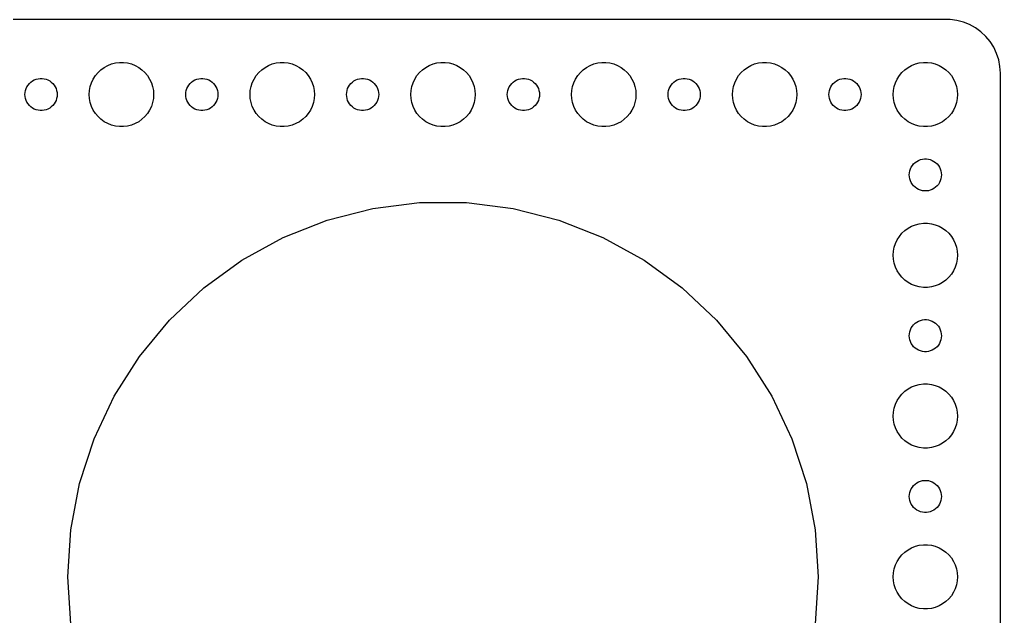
# Model space of a CAD drawing. Header units: metres. Extents: x -202 to 202, y -52 to 52.
# Drawn here: x 110.5 to 202, y -3.7 to 52 of the extents above; entities that cross this region are included whole.
import ezdxf

# ---------------------------------------------------------------- set-up
doc = ezdxf.new("R2010")
doc.units = ezdxf.units.M

msp = doc.modelspace()

# ---------------------------------------------------------------- linework, layer by layer
for p, q in [((197.314, 51.9901), (-197.314, 51.9901)), ((197.937, 51.9114), (197.314, 51.9901)), ((198.545, 51.7553), (197.937, 51.9114)), ((199.129, 51.5241), (198.545, 51.7553)), ((199.679, 51.2216), (199.129, 51.5241)), ((200.187, 50.8526), (199.679, 51.2216)), ((200.645, 50.4227), (200.187, 50.8526)), ((201.045, 49.9389), (200.645, 50.4227)), ((201.382, 49.4088), (201.045, 49.9389)), ((201.649, 48.8406), (201.382, 49.4088)), ((201.843, 48.2434), (201.649, 48.8406)), ((118.393, 47.533), (118.723, 47.7145)), ((118.723, 47.7145), (119.073, 47.8532)), ((119.073, 47.8532), (119.438, 47.9469)), ((119.438, 47.9469), (119.812, 47.9941)), ((119.812, 47.9941), (120.188, 47.9941)), ((120.188, 47.9941), (120.562, 47.9469)), ((120.562, 47.9469), (120.927, 47.8532)), ((120.927, 47.8532), (121.277, 47.7145)), ((121.277, 47.7145), (121.607, 47.533)), ((133.393, 47.533), (133.723, 47.7145)), ((133.723, 47.7145), (134.073, 47.8532)), ((134.073, 47.8532), (134.438, 47.9469)), ((134.438, 47.9469), (134.812, 47.9941)), ((134.812, 47.9941), (135.188, 47.9941)), ((135.188, 47.9941), (135.562, 47.9469)), ((135.562, 47.9469), (135.927, 47.8532)), ((135.927, 47.8532), (136.277, 47.7145)), ((136.277, 47.7145), (136.607, 47.533)), ((148.393, 47.533), (148.723, 47.7145)), ((148.723, 47.7145), (149.073, 47.8532)), ((149.073, 47.8532), (149.438, 47.9469)), ((149.438, 47.9469), (149.812, 47.9941)), ((149.812, 47.9941), (150.188, 47.9941)), ((150.188, 47.9941), (150.562, 47.9469)), ((150.562, 47.9469), (150.927, 47.8532)), ((150.927, 47.8532), (151.277, 47.7145)), ((151.277, 47.7145), (151.607, 47.533)), ((163.393, 47.533), (163.723, 47.7145)), ((163.723, 47.7145), (164.073, 47.8532)), ((164.073, 47.8532), (164.438, 47.9469)), ((164.438, 47.9469), (164.812, 47.9941)), ((164.812, 47.9941), (165.188, 47.9941)), ((165.188, 47.9941), (165.562, 47.9469)), ((165.562, 47.9469), (165.927, 47.8532)), ((165.927, 47.8532), (166.277, 47.7145)), ((166.277, 47.7145), (166.607, 47.533)), ((178.393, 47.533), (178.723, 47.7145)), ((178.723, 47.7145), (179.073, 47.8532)), ((179.073, 47.8532), (179.438, 47.9469)), ((179.438, 47.9469), (179.812, 47.9941)), ((179.812, 47.9941), (180.188, 47.9941)), ((180.188, 47.9941), (180.562, 47.9469)), ((180.562, 47.9469), (180.927, 47.8532)), ((180.927, 47.8532), (181.277, 47.7145)), ((181.277, 47.7145), (181.607, 47.533)), ((193.393, 47.533), (193.723, 47.7145)), ((193.723, 47.7145), (194.073, 47.8532)), ((194.073, 47.8532), (194.438, 47.9469)), ((194.438, 47.9469), (194.812, 47.9941)), ((194.812, 47.9941), (195.188, 47.9941)), ((195.188, 47.9941), (195.562, 47.9469)), ((195.562, 47.9469), (195.927, 47.8532)), ((195.927, 47.8532), (196.277, 47.7145)), ((196.277, 47.7145), (196.607, 47.533)), ((201.961, 47.6267), (201.843, 48.2434)), ((202, 47), (201.961, 47.6267)), ((117.371, 46.4453), (117.573, 46.7634)), ((117.573, 46.7634), (117.813, 47.0536)), ((117.813, 47.0536), (118.088, 47.3115)), ((118.088, 47.3115), (118.393, 47.533)), ((121.607, 47.533), (121.912, 47.3115)), ((121.912, 47.3115), (122.187, 47.0536)), ((122.187, 47.0536), (122.427, 46.7634)), ((122.427, 46.7634), (122.629, 46.4453)), ((132.371, 46.4453), (132.573, 46.7634)), ((132.573, 46.7634), (132.813, 47.0536)), ((132.813, 47.0536), (133.088, 47.3115)), ((133.088, 47.3115), (133.393, 47.533)), ((136.607, 47.533), (136.912, 47.3115)), ((136.912, 47.3115), (137.187, 47.0536)), ((137.187, 47.0536), (137.427, 46.7634)), ((137.427, 46.7634), (137.629, 46.4453)), ((147.371, 46.4453), (147.573, 46.7634)), ((147.573, 46.7634), (147.813, 47.0536)), ((147.813, 47.0536), (148.088, 47.3115)), ((148.088, 47.3115), (148.393, 47.533)), ((151.607, 47.533), (151.912, 47.3115)), ((151.912, 47.3115), (152.187, 47.0536)), ((152.187, 47.0536), (152.427, 46.7634)), ((152.427, 46.7634), (152.629, 46.4453)), ((162.371, 46.4453), (162.573, 46.7634)), ((162.573, 46.7634), (162.813, 47.0536)), ((162.813, 47.0536), (163.088, 47.3115)), ((163.088, 47.3115), (163.393, 47.533)), ((166.607, 47.533), (166.912, 47.3115)), ((166.912, 47.3115), (167.187, 47.0536)), ((167.187, 47.0536), (167.427, 46.7634)), ((167.427, 46.7634), (167.629, 46.4453)), ((177.371, 46.4453), (177.573, 46.7634)), ((177.573, 46.7634), (177.813, 47.0536)), ((177.813, 47.0536), (178.088, 47.3115)), ((178.088, 47.3115), (178.393, 47.533)), ((181.607, 47.533), (181.912, 47.3115)), ((181.912, 47.3115), (182.187, 47.0536)), ((182.187, 47.0536), (182.427, 46.7634)), ((182.427, 46.7634), (182.629, 46.4453)), ((192.371, 46.4453), (192.573, 46.7634)), ((192.573, 46.7634), (192.813, 47.0536)), ((192.813, 47.0536), (193.088, 47.3115)), ((193.088, 47.3115), (193.393, 47.533)), ((196.607, 47.533), (196.912, 47.3115)), ((196.912, 47.3115), (197.187, 47.0536)), ((197.187, 47.0536), (197.427, 46.7634)), ((197.427, 46.7634), (197.629, 46.4453)), ((202, -47), (202, 47)), ((111.186, 45.7226), (111.286, 45.8817)), ((111.286, 45.8817), (111.407, 46.0268)), ((111.407, 46.0268), (111.544, 46.1558)), ((111.544, 46.1558), (111.696, 46.2665)), ((111.696, 46.2665), (111.861, 46.3572)), ((111.861, 46.3572), (112.036, 46.4266)), ((112.036, 46.4266), (112.219, 46.4734)), ((112.219, 46.4734), (112.406, 46.497)), ((112.406, 46.497), (112.594, 46.497)), ((112.594, 46.497), (112.781, 46.4734)), ((112.781, 46.4734), (112.964, 46.4266)), ((112.964, 46.4266), (113.139, 46.3572)), ((113.139, 46.3572), (113.304, 46.2665)), ((113.304, 46.2665), (113.456, 46.1558)), ((113.456, 46.1558), (113.593, 46.0268)), ((113.593, 46.0268), (113.714, 45.8817)), ((113.714, 45.8817), (113.814, 45.7226)), ((117.094, 45.7461), (117.211, 46.1044)), ((117.211, 46.1044), (117.371, 46.4453)), ((122.629, 46.4453), (122.789, 46.1044)), ((122.789, 46.1044), (122.906, 45.7461)), ((126.186, 45.7226), (126.286, 45.8817)), ((126.286, 45.8817), (126.407, 46.0268)), ((126.407, 46.0268), (126.544, 46.1558)), ((126.544, 46.1558), (126.696, 46.2665)), ((126.696, 46.2665), (126.861, 46.3572)), ((126.861, 46.3572), (127.036, 46.4266)), ((127.036, 46.4266), (127.219, 46.4734)), ((127.219, 46.4734), (127.406, 46.497)), ((127.406, 46.497), (127.594, 46.497)), ((127.594, 46.497), (127.781, 46.4734)), ((127.781, 46.4734), (127.964, 46.4266)), ((127.964, 46.4266), (128.139, 46.3572)), ((128.139, 46.3572), (128.304, 46.2665)), ((128.304, 46.2665), (128.456, 46.1558)), ((128.456, 46.1558), (128.593, 46.0268)), ((128.593, 46.0268), (128.714, 45.8817)), ((128.714, 45.8817), (128.814, 45.7226)), ((132.094, 45.7461), (132.211, 46.1044)), ((132.211, 46.1044), (132.371, 46.4453)), ((137.629, 46.4453), (137.789, 46.1044)), ((137.789, 46.1044), (137.906, 45.7461)), ((141.186, 45.7226), (141.286, 45.8817)), ((141.286, 45.8817), (141.407, 46.0268)), ((141.407, 46.0268), (141.544, 46.1558)), ((141.544, 46.1558), (141.696, 46.2665)), ((141.696, 46.2665), (141.861, 46.3572)), ((141.861, 46.3572), (142.036, 46.4266)), ((142.036, 46.4266), (142.219, 46.4734)), ((142.219, 46.4734), (142.406, 46.497)), ((142.406, 46.497), (142.594, 46.497)), ((142.594, 46.497), (142.781, 46.4734)), ((142.781, 46.4734), (142.964, 46.4266)), ((142.964, 46.4266), (143.139, 46.3572)), ((143.139, 46.3572), (143.304, 46.2665)), ((143.304, 46.2665), (143.456, 46.1558)), ((143.456, 46.1558), (143.593, 46.0268)), ((143.593, 46.0268), (143.714, 45.8817)), ((143.714, 45.8817), (143.814, 45.7226)), ((147.094, 45.7461), (147.211, 46.1044)), ((147.211, 46.1044), (147.371, 46.4453)), ((152.629, 46.4453), (152.789, 46.1044)), ((152.789, 46.1044), (152.906, 45.7461)), ((156.186, 45.7226), (156.286, 45.8817)), ((156.286, 45.8817), (156.407, 46.0268)), ((156.407, 46.0268), (156.544, 46.1558)), ((156.544, 46.1558), (156.696, 46.2665)), ((156.696, 46.2665), (156.861, 46.3572)), ((156.861, 46.3572), (157.036, 46.4266)), ((157.036, 46.4266), (157.219, 46.4734)), ((157.219, 46.4734), (157.406, 46.497)), ((157.406, 46.497), (157.594, 46.497)), ((157.594, 46.497), (157.781, 46.4734)), ((157.781, 46.4734), (157.964, 46.4266)), ((157.964, 46.4266), (158.139, 46.3572)), ((158.139, 46.3572), (158.304, 46.2665)), ((158.304, 46.2665), (158.456, 46.1558)), ((158.456, 46.1558), (158.593, 46.0268)), ((158.593, 46.0268), (158.714, 45.8817)), ((158.714, 45.8817), (158.814, 45.7226)), ((162.094, 45.7461), (162.211, 46.1044)), ((162.211, 46.1044), (162.371, 46.4453)), ((167.629, 46.4453), (167.789, 46.1044)), ((167.789, 46.1044), (167.906, 45.7461)), ((171.186, 45.7226), (171.286, 45.8817)), ((171.286, 45.8817), (171.407, 46.0268)), ((171.407, 46.0268), (171.544, 46.1558)), ((171.544, 46.1558), (171.696, 46.2665)), ((171.696, 46.2665), (171.861, 46.3572)), ((171.861, 46.3572), (172.036, 46.4266)), ((172.036, 46.4266), (172.219, 46.4734)), ((172.219, 46.4734), (172.406, 46.497)), ((172.406, 46.497), (172.594, 46.497)), ((172.594, 46.497), (172.781, 46.4734)), ((172.781, 46.4734), (172.964, 46.4266)), ((172.964, 46.4266), (173.139, 46.3572)), ((173.139, 46.3572), (173.304, 46.2665)), ((173.304, 46.2665), (173.456, 46.1558)), ((173.456, 46.1558), (173.593, 46.0268)), ((173.593, 46.0268), (173.714, 45.8817)), ((173.714, 45.8817), (173.814, 45.7226)), ((177.094, 45.7461), (177.211, 46.1044)), ((177.211, 46.1044), (177.371, 46.4453)), ((182.629, 46.4453), (182.789, 46.1044)), ((182.789, 46.1044), (182.906, 45.7461)), ((186.186, 45.7226), (186.286, 45.8817)), ((186.286, 45.8817), (186.407, 46.0268)), ((186.407, 46.0268), (186.544, 46.1558)), ((186.544, 46.1558), (186.696, 46.2665)), ((186.696, 46.2665), (186.861, 46.3572)), ((186.861, 46.3572), (187.036, 46.4266)), ((187.036, 46.4266), (187.219, 46.4734)), ((187.219, 46.4734), (187.406, 46.497)), ((187.406, 46.497), (187.594, 46.497)), ((187.594, 46.497), (187.781, 46.4734)), ((187.781, 46.4734), (187.964, 46.4266)), ((187.964, 46.4266), (188.139, 46.3572)), ((188.139, 46.3572), (188.304, 46.2665)), ((188.304, 46.2665), (188.456, 46.1558)), ((188.456, 46.1558), (188.593, 46.0268)), ((188.593, 46.0268), (188.714, 45.8817)), ((188.714, 45.8817), (188.814, 45.7226)), ((192.094, 45.7461), (192.211, 46.1044)), ((192.211, 46.1044), (192.371, 46.4453)), ((197.629, 46.4453), (197.789, 46.1044)), ((197.789, 46.1044), (197.906, 45.7461)), ((111, 45), (111.012, 45.188)), ((111.012, 44.812), (111, 45)), ((111.012, 45.188), (111.047, 45.373)), ((111.047, 45.373), (111.105, 45.5522)), ((111.105, 45.5522), (111.186, 45.7226)), ((113.814, 45.7226), (113.895, 45.5522)), ((113.895, 45.5522), (113.953, 45.373)), ((113.953, 45.373), (113.988, 45.188)), ((113.988, 45.188), (114, 45)), ((114, 45), (113.988, 44.812)), ((117, 45), (117.024, 45.376)), ((117.024, 44.624), (117, 45)), ((117.024, 45.376), (117.094, 45.7461)), ((122.906, 45.7461), (122.976, 45.376)), ((122.976, 45.376), (123, 45)), ((123, 45), (122.976, 44.624)), ((126, 45), (126.012, 45.188)), ((126.012, 44.812), (126, 45)), ((126.012, 45.188), (126.047, 45.373)), ((126.047, 45.373), (126.105, 45.5522)), ((126.105, 45.5522), (126.186, 45.7226)), ((128.814, 45.7226), (128.895, 45.5522)), ((128.895, 45.5522), (128.953, 45.373)), ((128.953, 45.373), (128.988, 45.188)), ((128.988, 45.188), (129, 45)), ((129, 45), (128.988, 44.812)), ((132, 45), (132.024, 45.376)), ((132.024, 44.624), (132, 45)), ((132.024, 45.376), (132.094, 45.7461)), ((137.906, 45.7461), (137.976, 45.376)), ((137.976, 45.376), (138, 45)), ((138, 45), (137.976, 44.624)), ((141, 45), (141.012, 45.188)), ((141.012, 44.812), (141, 45)), ((141.012, 45.188), (141.047, 45.373)), ((141.047, 45.373), (141.105, 45.5522)), ((141.105, 45.5522), (141.186, 45.7226)), ((143.814, 45.7226), (143.895, 45.5522)), ((143.895, 45.5522), (143.953, 45.373)), ((143.953, 45.373), (143.988, 45.188)), ((143.988, 45.188), (144, 45)), ((144, 45), (143.988, 44.812)), ((147, 45), (147.024, 45.376)), ((147.024, 44.624), (147, 45)), ((147.024, 45.376), (147.094, 45.7461)), ((152.906, 45.7461), (152.976, 45.376)), ((152.976, 45.376), (153, 45)), ((153, 45), (152.976, 44.624)), ((156, 45), (156.012, 45.188)), ((156.012, 44.812), (156, 45)), ((156.012, 45.188), (156.047, 45.373)), ((156.047, 45.373), (156.105, 45.5522)), ((156.105, 45.5522), (156.186, 45.7226)), ((158.814, 45.7226), (158.895, 45.5522)), ((158.895, 45.5522), (158.953, 45.373)), ((158.953, 45.373), (158.988, 45.188)), ((158.988, 45.188), (159, 45)), ((159, 45), (158.988, 44.812)), ((162, 45), (162.024, 45.376)), ((162.024, 44.624), (162, 45)), ((162.024, 45.376), (162.094, 45.7461)), ((167.906, 45.7461), (167.976, 45.376)), ((167.976, 45.376), (168, 45)), ((168, 45), (167.976, 44.624)), ((171, 45), (171.012, 45.188)), ((171.012, 44.812), (171, 45)), ((171.012, 45.188), (171.047, 45.373)), ((171.047, 45.373), (171.105, 45.5522)), ((171.105, 45.5522), (171.186, 45.7226)), ((173.814, 45.7226), (173.895, 45.5522)), ((173.895, 45.5522), (173.953, 45.373)), ((173.953, 45.373), (173.988, 45.188)), ((173.988, 45.188), (174, 45)), ((174, 45), (173.988, 44.812)), ((177, 45), (177.024, 45.376)), ((177.024, 44.624), (177, 45)), ((177.024, 45.376), (177.094, 45.7461)), ((182.906, 45.7461), (182.976, 45.376)), ((182.976, 45.376), (183, 45)), ((183, 45), (182.976, 44.624)), ((186, 45), (186.012, 45.188)), ((186.012, 44.812), (186, 45)), ((186.012, 45.188), (186.047, 45.373)), ((186.047, 45.373), (186.105, 45.5522)), ((186.105, 45.5522), (186.186, 45.7226)), ((188.814, 45.7226), (188.895, 45.5522)), ((188.895, 45.5522), (188.953, 45.373)), ((188.953, 45.373), (188.988, 45.188)), ((188.988, 45.188), (189, 45)), ((189, 45), (188.988, 44.812)), ((192, 45), (192.024, 45.376)), ((192.024, 44.624), (192, 45)), ((192.024, 45.376), (192.094, 45.7461)), ((197.906, 45.7461), (197.976, 45.376)), ((197.976, 45.376), (198, 45)), ((198, 45), (197.976, 44.624)), ((111.047, 44.627), (111.012, 44.812)), ((111.105, 44.4478), (111.047, 44.627)), ((111.186, 44.2774), (111.105, 44.4478)), ((111.286, 44.1183), (111.186, 44.2774)), ((111.407, 43.9732), (111.286, 44.1183)), ((111.544, 43.8442), (111.407, 43.9732)), ((113.593, 43.9732), (113.456, 43.8442)), ((113.714, 44.1183), (113.593, 43.9732)), ((113.814, 44.2774), (113.714, 44.1183)), ((113.895, 44.4478), (113.814, 44.2774)), ((113.953, 44.627), (113.895, 44.4478)), ((113.988, 44.812), (113.953, 44.627)), ((117.094, 44.2539), (117.024, 44.624)), ((117.211, 43.8956), (117.094, 44.2539)), ((122.906, 44.2539), (122.789, 43.8956)), ((122.976, 44.624), (122.906, 44.2539)), ((126.047, 44.627), (126.012, 44.812)), ((126.105, 44.4478), (126.047, 44.627)), ((126.186, 44.2774), (126.105, 44.4478)), ((126.286, 44.1183), (126.186, 44.2774)), ((126.407, 43.9732), (126.286, 44.1183)), ((126.544, 43.8442), (126.407, 43.9732)), ((128.593, 43.9732), (128.456, 43.8442)), ((128.714, 44.1183), (128.593, 43.9732)), ((128.814, 44.2774), (128.714, 44.1183)), ((128.895, 44.4478), (128.814, 44.2774)), ((128.953, 44.627), (128.895, 44.4478)), ((128.988, 44.812), (128.953, 44.627)), ((132.094, 44.2539), (132.024, 44.624)), ((132.211, 43.8956), (132.094, 44.2539)), ((137.906, 44.2539), (137.789, 43.8956)), ((137.976, 44.624), (137.906, 44.2539)), ((141.047, 44.627), (141.012, 44.812)), ((141.105, 44.4478), (141.047, 44.627)), ((141.186, 44.2774), (141.105, 44.4478)), ((141.286, 44.1183), (141.186, 44.2774)), ((141.407, 43.9732), (141.286, 44.1183)), ((141.544, 43.8442), (141.407, 43.9732)), ((143.593, 43.9732), (143.456, 43.8442)), ((143.714, 44.1183), (143.593, 43.9732)), ((143.814, 44.2774), (143.714, 44.1183)), ((143.895, 44.4478), (143.814, 44.2774)), ((143.953, 44.627), (143.895, 44.4478)), ((143.988, 44.812), (143.953, 44.627)), ((147.094, 44.2539), (147.024, 44.624)), ((147.211, 43.8956), (147.094, 44.2539)), ((152.906, 44.2539), (152.789, 43.8956)), ((152.976, 44.624), (152.906, 44.2539)), ((156.047, 44.627), (156.012, 44.812)), ((156.105, 44.4478), (156.047, 44.627)), ((156.186, 44.2774), (156.105, 44.4478)), ((156.286, 44.1183), (156.186, 44.2774)), ((156.407, 43.9732), (156.286, 44.1183)), ((156.544, 43.8442), (156.407, 43.9732)), ((158.593, 43.9732), (158.456, 43.8442)), ((158.714, 44.1183), (158.593, 43.9732)), ((158.814, 44.2774), (158.714, 44.1183)), ((158.895, 44.4478), (158.814, 44.2774)), ((158.953, 44.627), (158.895, 44.4478)), ((158.988, 44.812), (158.953, 44.627)), ((162.094, 44.2539), (162.024, 44.624)), ((162.211, 43.8956), (162.094, 44.2539)), ((167.906, 44.2539), (167.789, 43.8956)), ((167.976, 44.624), (167.906, 44.2539)), ((171.047, 44.627), (171.012, 44.812)), ((171.105, 44.4478), (171.047, 44.627)), ((171.186, 44.2774), (171.105, 44.4478)), ((171.286, 44.1183), (171.186, 44.2774)), ((171.407, 43.9732), (171.286, 44.1183)), ((171.544, 43.8442), (171.407, 43.9732)), ((173.593, 43.9732), (173.456, 43.8442)), ((173.714, 44.1183), (173.593, 43.9732)), ((173.814, 44.2774), (173.714, 44.1183)), ((173.895, 44.4478), (173.814, 44.2774)), ((173.953, 44.627), (173.895, 44.4478)), ((173.988, 44.812), (173.953, 44.627)), ((177.094, 44.2539), (177.024, 44.624)), ((177.211, 43.8956), (177.094, 44.2539)), ((182.906, 44.2539), (182.789, 43.8956)), ((182.976, 44.624), (182.906, 44.2539)), ((186.047, 44.627), (186.012, 44.812)), ((186.105, 44.4478), (186.047, 44.627)), ((186.186, 44.2774), (186.105, 44.4478)), ((186.286, 44.1183), (186.186, 44.2774)), ((186.407, 43.9732), (186.286, 44.1183)), ((186.544, 43.8442), (186.407, 43.9732)), ((188.593, 43.9732), (188.456, 43.8442)), ((188.714, 44.1183), (188.593, 43.9732)), ((188.814, 44.2774), (188.714, 44.1183)), ((188.895, 44.4478), (188.814, 44.2774)), ((188.953, 44.627), (188.895, 44.4478)), ((188.988, 44.812), (188.953, 44.627)), ((192.094, 44.2539), (192.024, 44.624)), ((192.211, 43.8956), (192.094, 44.2539)), ((197.906, 44.2539), (197.789, 43.8956)), ((197.976, 44.624), (197.906, 44.2539)), ((111.696, 43.7335), (111.544, 43.8442)), ((111.861, 43.6428), (111.696, 43.7335)), ((112.036, 43.5734), (111.861, 43.6428)), ((112.219, 43.5266), (112.036, 43.5734)), ((112.406, 43.503), (112.219, 43.5266)), ((112.594, 43.503), (112.406, 43.503)), ((112.781, 43.5266), (112.594, 43.503)), ((112.964, 43.5734), (112.781, 43.5266)), ((113.139, 43.6428), (112.964, 43.5734)), ((113.304, 43.7335), (113.139, 43.6428)), ((113.456, 43.8442), (113.304, 43.7335)), ((117.371, 43.5547), (117.211, 43.8956)), ((117.573, 43.2366), (117.371, 43.5547)), ((117.813, 42.9464), (117.573, 43.2366)), ((122.427, 43.2366), (122.187, 42.9464)), ((122.629, 43.5547), (122.427, 43.2366)), ((122.789, 43.8956), (122.629, 43.5547)), ((126.696, 43.7335), (126.544, 43.8442)), ((126.861, 43.6428), (126.696, 43.7335)), ((127.036, 43.5734), (126.861, 43.6428)), ((127.219, 43.5266), (127.036, 43.5734)), ((127.406, 43.503), (127.219, 43.5266)), ((127.594, 43.503), (127.406, 43.503)), ((127.781, 43.5266), (127.594, 43.503)), ((127.964, 43.5734), (127.781, 43.5266)), ((128.139, 43.6428), (127.964, 43.5734)), ((128.304, 43.7335), (128.139, 43.6428)), ((128.456, 43.8442), (128.304, 43.7335)), ((132.371, 43.5547), (132.211, 43.8956)), ((132.573, 43.2366), (132.371, 43.5547)), ((132.813, 42.9464), (132.573, 43.2366)), ((137.427, 43.2366), (137.187, 42.9464)), ((137.629, 43.5547), (137.427, 43.2366)), ((137.789, 43.8956), (137.629, 43.5547)), ((141.696, 43.7335), (141.544, 43.8442)), ((141.861, 43.6428), (141.696, 43.7335)), ((142.036, 43.5734), (141.861, 43.6428)), ((142.219, 43.5266), (142.036, 43.5734)), ((142.406, 43.503), (142.219, 43.5266)), ((142.594, 43.503), (142.406, 43.503)), ((142.781, 43.5266), (142.594, 43.503)), ((142.964, 43.5734), (142.781, 43.5266)), ((143.139, 43.6428), (142.964, 43.5734)), ((143.304, 43.7335), (143.139, 43.6428)), ((143.456, 43.8442), (143.304, 43.7335)), ((147.371, 43.5547), (147.211, 43.8956)), ((147.573, 43.2366), (147.371, 43.5547)), ((147.813, 42.9464), (147.573, 43.2366)), ((152.427, 43.2366), (152.187, 42.9464)), ((152.629, 43.5547), (152.427, 43.2366)), ((152.789, 43.8956), (152.629, 43.5547)), ((156.696, 43.7335), (156.544, 43.8442)), ((156.861, 43.6428), (156.696, 43.7335)), ((157.036, 43.5734), (156.861, 43.6428)), ((157.219, 43.5266), (157.036, 43.5734)), ((157.406, 43.503), (157.219, 43.5266)), ((157.594, 43.503), (157.406, 43.503)), ((157.781, 43.5266), (157.594, 43.503)), ((157.964, 43.5734), (157.781, 43.5266)), ((158.139, 43.6428), (157.964, 43.5734)), ((158.304, 43.7335), (158.139, 43.6428)), ((158.456, 43.8442), (158.304, 43.7335)), ((162.371, 43.5547), (162.211, 43.8956)), ((162.573, 43.2366), (162.371, 43.5547)), ((162.813, 42.9464), (162.573, 43.2366)), ((167.427, 43.2366), (167.187, 42.9464)), ((167.629, 43.5547), (167.427, 43.2366)), ((167.789, 43.8956), (167.629, 43.5547)), ((171.696, 43.7335), (171.544, 43.8442)), ((171.861, 43.6428), (171.696, 43.7335)), ((172.036, 43.5734), (171.861, 43.6428)), ((172.219, 43.5266), (172.036, 43.5734)), ((172.406, 43.503), (172.219, 43.5266)), ((172.594, 43.503), (172.406, 43.503)), ((172.781, 43.5266), (172.594, 43.503)), ((172.964, 43.5734), (172.781, 43.5266)), ((173.139, 43.6428), (172.964, 43.5734)), ((173.304, 43.7335), (173.139, 43.6428)), ((173.456, 43.8442), (173.304, 43.7335)), ((177.371, 43.5547), (177.211, 43.8956)), ((177.573, 43.2366), (177.371, 43.5547)), ((177.813, 42.9464), (177.573, 43.2366)), ((182.427, 43.2366), (182.187, 42.9464)), ((182.629, 43.5547), (182.427, 43.2366)), ((182.789, 43.8956), (182.629, 43.5547)), ((186.696, 43.7335), (186.544, 43.8442)), ((186.861, 43.6428), (186.696, 43.7335)), ((187.036, 43.5734), (186.861, 43.6428)), ((187.219, 43.5266), (187.036, 43.5734)), ((187.406, 43.503), (187.219, 43.5266)), ((187.594, 43.503), (187.406, 43.503)), ((187.781, 43.5266), (187.594, 43.503)), ((187.964, 43.5734), (187.781, 43.5266)), ((188.139, 43.6428), (187.964, 43.5734)), ((188.304, 43.7335), (188.139, 43.6428)), ((188.456, 43.8442), (188.304, 43.7335)), ((192.371, 43.5547), (192.211, 43.8956)), ((192.573, 43.2366), (192.371, 43.5547)), ((192.813, 42.9464), (192.573, 43.2366)), ((197.427, 43.2366), (197.187, 42.9464)), ((197.629, 43.5547), (197.427, 43.2366)), ((197.789, 43.8956), (197.629, 43.5547)), ((118.088, 42.6885), (117.813, 42.9464)), ((118.393, 42.467), (118.088, 42.6885)), ((118.723, 42.2855), (118.393, 42.467)), ((119.073, 42.1468), (118.723, 42.2855)), ((119.438, 42.0531), (119.073, 42.1468)), ((120.927, 42.1468), (120.562, 42.0531)), ((121.277, 42.2855), (120.927, 42.1468)), ((121.607, 42.467), (121.277, 42.2855)), ((121.912, 42.6885), (121.607, 42.467)), ((122.187, 42.9464), (121.912, 42.6885)), ((133.088, 42.6885), (132.813, 42.9464)), ((133.393, 42.467), (133.088, 42.6885)), ((133.723, 42.2855), (133.393, 42.467)), ((134.073, 42.1468), (133.723, 42.2855)), ((134.438, 42.0531), (134.073, 42.1468)), ((135.927, 42.1468), (135.562, 42.0531)), ((136.277, 42.2855), (135.927, 42.1468)), ((136.607, 42.467), (136.277, 42.2855)), ((136.912, 42.6885), (136.607, 42.467)), ((137.187, 42.9464), (136.912, 42.6885)), ((148.088, 42.6885), (147.813, 42.9464)), ((148.393, 42.467), (148.088, 42.6885)), ((148.723, 42.2855), (148.393, 42.467)), ((149.073, 42.1468), (148.723, 42.2855)), ((149.438, 42.0531), (149.073, 42.1468)), ((150.927, 42.1468), (150.562, 42.0531)), ((151.277, 42.2855), (150.927, 42.1468)), ((151.607, 42.467), (151.277, 42.2855)), ((151.912, 42.6885), (151.607, 42.467)), ((152.187, 42.9464), (151.912, 42.6885)), ((163.088, 42.6885), (162.813, 42.9464)), ((163.393, 42.467), (163.088, 42.6885)), ((163.723, 42.2855), (163.393, 42.467)), ((164.073, 42.1468), (163.723, 42.2855)), ((164.438, 42.0531), (164.073, 42.1468)), ((165.927, 42.1468), (165.562, 42.0531)), ((166.277, 42.2855), (165.927, 42.1468)), ((166.607, 42.467), (166.277, 42.2855)), ((166.912, 42.6885), (166.607, 42.467)), ((167.187, 42.9464), (166.912, 42.6885)), ((178.088, 42.6885), (177.813, 42.9464)), ((178.393, 42.467), (178.088, 42.6885)), ((178.723, 42.2855), (178.393, 42.467)), ((179.073, 42.1468), (178.723, 42.2855)), ((179.438, 42.0531), (179.073, 42.1468)), ((180.927, 42.1468), (180.562, 42.0531)), ((181.277, 42.2855), (180.927, 42.1468)), ((181.607, 42.467), (181.277, 42.2855)), ((181.912, 42.6885), (181.607, 42.467)), ((182.187, 42.9464), (181.912, 42.6885)), ((193.088, 42.6885), (192.813, 42.9464)), ((193.393, 42.467), (193.088, 42.6885)), ((193.723, 42.2855), (193.393, 42.467)), ((194.073, 42.1468), (193.723, 42.2855)), ((194.438, 42.0531), (194.073, 42.1468)), ((195.927, 42.1468), (195.562, 42.0531)), ((196.277, 42.2855), (195.927, 42.1468)), ((196.607, 42.467), (196.277, 42.2855)), ((196.912, 42.6885), (196.607, 42.467)), ((197.187, 42.9464), (196.912, 42.6885)), ((119.812, 42.0059), (119.438, 42.0531)), ((120.188, 42.0059), (119.812, 42.0059)), ((120.562, 42.0531), (120.188, 42.0059)), ((134.812, 42.0059), (134.438, 42.0531)), ((135.188, 42.0059), (134.812, 42.0059)), ((135.562, 42.0531), (135.188, 42.0059)), ((149.812, 42.0059), (149.438, 42.0531)), ((150.188, 42.0059), (149.812, 42.0059)), ((150.562, 42.0531), (150.188, 42.0059)), ((164.812, 42.0059), (164.438, 42.0531)), ((165.188, 42.0059), (164.812, 42.0059)), ((165.562, 42.0531), (165.188, 42.0059)), ((179.812, 42.0059), (179.438, 42.0531)), ((180.188, 42.0059), (179.812, 42.0059)), ((180.562, 42.0531), (180.188, 42.0059)), ((194.812, 42.0059), (194.438, 42.0531)), ((195.188, 42.0059), (194.812, 42.0059)), ((195.562, 42.0531), (195.188, 42.0059)), ((193.786, 38.3817), (193.907, 38.5268)), ((193.907, 38.5268), (194.044, 38.6558)), ((194.044, 38.6558), (194.196, 38.7665)), ((194.196, 38.7665), (194.361, 38.8572)), ((194.361, 38.8572), (194.536, 38.9266)), ((194.536, 38.9266), (194.719, 38.9734)), ((194.719, 38.9734), (194.906, 38.997)), ((194.906, 38.997), (195.094, 38.997)), ((195.094, 38.997), (195.281, 38.9734)), ((195.281, 38.9734), (195.464, 38.9266)), ((195.464, 38.9266), (195.639, 38.8572)), ((195.639, 38.8572), (195.804, 38.7665)), ((195.804, 38.7665), (195.956, 38.6558)), ((195.956, 38.6558), (196.093, 38.5268)), ((196.093, 38.5268), (196.214, 38.3817)), ((193.5, 37.5), (193.512, 37.688)), ((193.512, 37.688), (193.547, 37.873)), ((193.547, 37.873), (193.605, 38.0522)), ((193.605, 38.0522), (193.686, 38.2226)), ((193.686, 38.2226), (193.786, 38.3817)), ((196.214, 38.3817), (196.314, 38.2226)), ((196.314, 38.2226), (196.395, 38.0522)), ((196.395, 38.0522), (196.453, 37.873)), ((196.453, 37.873), (196.488, 37.688)), ((196.488, 37.688), (196.5, 37.5)), ((193.512, 37.312), (193.5, 37.5)), ((193.547, 37.127), (193.512, 37.312)), ((193.605, 36.9478), (193.547, 37.127)), ((193.686, 36.7774), (193.605, 36.9478)), ((193.786, 36.6183), (193.686, 36.7774)), ((193.907, 36.4732), (193.786, 36.6183)), ((196.214, 36.6183), (196.093, 36.4732)), ((196.314, 36.7774), (196.214, 36.6183)), ((196.395, 36.9478), (196.314, 36.7774)), ((196.453, 37.127), (196.395, 36.9478)), ((196.488, 37.312), (196.453, 37.127)), ((196.5, 37.5), (196.488, 37.312)), ((194.044, 36.3442), (193.907, 36.4732)), ((194.196, 36.2335), (194.044, 36.3442)), ((194.361, 36.1428), (194.196, 36.2335)), ((194.536, 36.0734), (194.361, 36.1428)), ((194.719, 36.0266), (194.536, 36.0734)), ((194.906, 36.003), (194.719, 36.0266)), ((195.094, 36.003), (194.906, 36.003)), ((195.281, 36.0266), (195.094, 36.003)), ((195.464, 36.0734), (195.281, 36.0266)), ((195.639, 36.1428), (195.464, 36.0734)), ((195.804, 36.2335), (195.639, 36.1428)), ((195.956, 36.3442), (195.804, 36.2335)), ((196.093, 36.4732), (195.956, 36.3442)), ((143.442, 34.3801), (147.802, 34.9309)), ((147.802, 34.9309), (152.198, 34.9309)), ((152.198, 34.9309), (156.558, 34.3801)), ((139.184, 33.287), (143.442, 34.3801)), ((156.558, 34.3801), (160.816, 33.287)), ((135.098, 31.6689), (139.184, 33.287)), ((160.816, 33.287), (164.902, 31.6689)), ((194.073, 32.8532), (194.438, 32.9469)), ((194.438, 32.9469), (194.812, 32.9941)), ((194.812, 32.9941), (195.188, 32.9941)), ((195.188, 32.9941), (195.562, 32.9469)), ((195.562, 32.9469), (195.927, 32.8532)), ((192.573, 31.7634), (192.813, 32.0536)), ((192.813, 32.0536), (193.088, 32.3115)), ((193.088, 32.3115), (193.393, 32.533)), ((193.393, 32.533), (193.723, 32.7145)), ((193.723, 32.7145), (194.073, 32.8532)), ((195.927, 32.8532), (196.277, 32.7145)), ((196.277, 32.7145), (196.607, 32.533)), ((196.607, 32.533), (196.912, 32.3115)), ((196.912, 32.3115), (197.187, 32.0536)), ((197.187, 32.0536), (197.427, 31.7634)), ((131.246, 29.5515), (135.098, 31.6689)), ((164.902, 31.6689), (168.754, 29.5515)), ((192.211, 31.1044), (192.371, 31.4453)), ((192.371, 31.4453), (192.573, 31.7634)), ((197.427, 31.7634), (197.629, 31.4453)), ((197.629, 31.4453), (197.789, 31.1044)), ((192, 30), (192.024, 30.376)), ((192.024, 30.376), (192.094, 30.7461)), ((192.094, 30.7461), (192.211, 31.1044)), ((197.789, 31.1044), (197.906, 30.7461)), ((197.906, 30.7461), (197.976, 30.376)), ((197.976, 30.376), (198, 30)), ((127.69, 26.968), (131.246, 29.5515)), ((168.754, 29.5515), (172.31, 26.968)), ((192.024, 29.624), (192, 30)), ((192.094, 29.2539), (192.024, 29.624)), ((197.976, 29.624), (197.906, 29.2539)), ((198, 30), (197.976, 29.624)), ((192.211, 28.8956), (192.094, 29.2539)), ((192.371, 28.5547), (192.211, 28.8956)), ((192.573, 28.2366), (192.371, 28.5547)), ((197.629, 28.5547), (197.427, 28.2366)), ((197.789, 28.8956), (197.629, 28.5547)), ((197.906, 29.2539), (197.789, 28.8956)), ((192.813, 27.9464), (192.573, 28.2366)), ((193.088, 27.6884), (192.813, 27.9464)), ((193.393, 27.467), (193.088, 27.6884)), ((193.723, 27.2855), (193.393, 27.467)), ((196.607, 27.467), (196.277, 27.2855)), ((196.912, 27.6884), (196.607, 27.467)), ((197.187, 27.9464), (196.912, 27.6884)), ((197.427, 28.2366), (197.187, 27.9464)), ((124.486, 23.9591), (127.69, 26.968)), ((172.31, 26.968), (175.514, 23.9591)), ((194.073, 27.1468), (193.723, 27.2855)), ((194.438, 27.0531), (194.073, 27.1468)), ((194.812, 27.0059), (194.438, 27.0531)), ((195.188, 27.0059), (194.812, 27.0059)), ((195.562, 27.0531), (195.188, 27.0059)), ((195.927, 27.1468), (195.562, 27.0531)), ((196.277, 27.2855), (195.927, 27.1468)), ((121.684, 20.5725), (124.486, 23.9591)), ((175.514, 23.9591), (178.316, 20.5725)), ((194.196, 23.7665), (194.361, 23.8572)), ((194.361, 23.8572), (194.536, 23.9266)), ((194.536, 23.9266), (194.719, 23.9734)), ((194.719, 23.9734), (194.906, 23.997)), ((194.906, 23.997), (195.094, 23.997)), ((195.094, 23.997), (195.281, 23.9734)), ((195.281, 23.9734), (195.464, 23.9266)), ((195.464, 23.9266), (195.639, 23.8572)), ((195.639, 23.8572), (195.804, 23.7665)), ((193.547, 22.873), (193.605, 23.0522)), ((193.605, 23.0522), (193.686, 23.2226)), ((193.686, 23.2226), (193.786, 23.3817)), ((193.786, 23.3817), (193.907, 23.5268)), ((193.907, 23.5268), (194.044, 23.6558)), ((194.044, 23.6558), (194.196, 23.7665)), ((195.804, 23.7665), (195.956, 23.6558)), ((195.956, 23.6558), (196.093, 23.5268)), ((196.093, 23.5268), (196.214, 23.3817)), ((196.214, 23.3817), (196.314, 23.2226)), ((196.314, 23.2226), (196.395, 23.0522)), ((196.395, 23.0522), (196.453, 22.873)), ((193.5, 22.5), (193.512, 22.688)), ((193.512, 22.312), (193.5, 22.5)), ((193.512, 22.688), (193.547, 22.873)), ((193.547, 22.127), (193.512, 22.312)), ((193.605, 21.9478), (193.547, 22.127)), ((196.453, 22.127), (196.395, 21.9478)), ((196.453, 22.873), (196.488, 22.688)), ((196.488, 22.312), (196.453, 22.127)), ((196.488, 22.688), (196.5, 22.5)), ((196.5, 22.5), (196.488, 22.312)), ((193.686, 21.7774), (193.605, 21.9478)), ((193.786, 21.6183), (193.686, 21.7774)), ((193.907, 21.4732), (193.786, 21.6183)), ((194.044, 21.3442), (193.907, 21.4732)), ((194.196, 21.2335), (194.044, 21.3442)), ((194.361, 21.1427), (194.196, 21.2335)), ((194.536, 21.0734), (194.361, 21.1427)), ((194.719, 21.0266), (194.536, 21.0734)), ((195.464, 21.0734), (195.281, 21.0266)), ((195.639, 21.1427), (195.464, 21.0734)), ((195.804, 21.2335), (195.639, 21.1427)), ((195.956, 21.3442), (195.804, 21.2335)), ((196.093, 21.4732), (195.956, 21.3442)), ((196.214, 21.6183), (196.093, 21.4732)), ((196.314, 21.7774), (196.214, 21.6183)), ((196.395, 21.9478), (196.314, 21.7774)), ((119.329, 16.8614), (121.684, 20.5725)), ((178.316, 20.5725), (180.671, 16.8614)), ((194.906, 21.003), (194.719, 21.0266)), ((195.094, 21.003), (194.906, 21.003)), ((195.281, 21.0266), (195.094, 21.003)), ((193.088, 17.3115), (193.393, 17.533)), ((193.393, 17.533), (193.723, 17.7145)), ((193.723, 17.7145), (194.073, 17.8532)), ((194.073, 17.8532), (194.438, 17.9469)), ((194.438, 17.9469), (194.812, 17.9941)), ((194.812, 17.9941), (195.188, 17.9941)), ((195.188, 17.9941), (195.562, 17.9469)), ((195.562, 17.9469), (195.927, 17.8532)), ((195.927, 17.8532), (196.277, 17.7145)), ((196.277, 17.7145), (196.607, 17.533)), ((196.607, 17.533), (196.912, 17.3115)), ((117.458, 12.8844), (119.329, 16.8614)), ((180.671, 16.8614), (182.542, 12.8844)), ((192.371, 16.4453), (192.573, 16.7634)), ((192.573, 16.7634), (192.813, 17.0536)), ((192.813, 17.0536), (193.088, 17.3115)), ((196.912, 17.3115), (197.187, 17.0536)), ((197.187, 17.0536), (197.427, 16.7634)), ((197.427, 16.7634), (197.629, 16.4453)), ((192.024, 15.376), (192.094, 15.7461)), ((192.094, 15.7461), (192.211, 16.1044)), ((192.211, 16.1044), (192.371, 16.4453)), ((197.629, 16.4453), (197.789, 16.1044)), ((197.789, 16.1044), (197.906, 15.7461)), ((197.906, 15.7461), (197.976, 15.376)), ((192, 15), (192.024, 15.376)), ((192.024, 14.624), (192, 15)), ((197.976, 15.376), (198, 15)), ((198, 15), (197.976, 14.624)), ((192.094, 14.2539), (192.024, 14.624)), ((192.211, 13.8956), (192.094, 14.2539)), ((192.371, 13.5547), (192.211, 13.8956)), ((197.789, 13.8956), (197.629, 13.5547)), ((197.906, 14.2539), (197.789, 13.8956)), ((197.976, 14.624), (197.906, 14.2539)), ((116.1, 8.70413), (117.458, 12.8844)), ((182.542, 12.8844), (183.9, 8.70413)), ((192.573, 13.2366), (192.371, 13.5547)), ((192.813, 12.9464), (192.573, 13.2366)), ((193.088, 12.6884), (192.813, 12.9464)), ((197.187, 12.9464), (196.912, 12.6884)), ((197.427, 13.2366), (197.187, 12.9464)), ((197.629, 13.5547), (197.427, 13.2366)), ((193.393, 12.467), (193.088, 12.6884)), ((193.723, 12.2855), (193.393, 12.467)), ((194.073, 12.1468), (193.723, 12.2855)), ((194.438, 12.0531), (194.073, 12.1468)), ((194.812, 12.0059), (194.438, 12.0531)), ((195.188, 12.0059), (194.812, 12.0059)), ((195.562, 12.0531), (195.188, 12.0059)), ((195.927, 12.1468), (195.562, 12.0531)), ((196.277, 12.2855), (195.927, 12.1468)), ((196.607, 12.467), (196.277, 12.2855)), ((196.912, 12.6884), (196.607, 12.467)), ((115.276, 4.38666), (116.1, 8.70413)), ((183.9, 8.70413), (184.724, 4.38666)), ((193.686, 8.22263), (193.786, 8.38167)), ((193.786, 8.38167), (193.907, 8.52681)), ((193.907, 8.52681), (194.044, 8.65576)), ((194.044, 8.65576), (194.196, 8.76648)), ((194.196, 8.76648), (194.361, 8.85724)), ((194.361, 8.85724), (194.536, 8.92657)), ((194.536, 8.92657), (194.719, 8.97342)), ((194.719, 8.97342), (194.906, 8.99704)), ((194.906, 8.99704), (195.094, 8.99704)), ((195.094, 8.99704), (195.281, 8.97342)), ((195.281, 8.97342), (195.464, 8.92657)), ((195.464, 8.92657), (195.639, 8.85724)), ((195.639, 8.85724), (195.804, 8.76648)), ((195.804, 8.76648), (195.956, 8.65576)), ((195.956, 8.65576), (196.093, 8.52681)), ((196.093, 8.52681), (196.214, 8.38167)), ((196.214, 8.38167), (196.314, 8.22263)), ((193.5, 7.5), (193.512, 7.68799)), ((193.512, 7.312), (193.5, 7.5)), ((193.512, 7.68799), (193.547, 7.87303)), ((193.547, 7.87303), (193.605, 8.05219)), ((193.605, 8.05219), (193.686, 8.22263)), ((196.314, 8.22263), (196.395, 8.05219)), ((196.395, 8.05219), (196.453, 7.87303)), ((196.453, 7.87303), (196.488, 7.68799)), ((196.488, 7.68799), (196.5, 7.5)), ((196.5, 7.5), (196.488, 7.312)), ((193.547, 7.12695), (193.512, 7.312)), ((193.605, 6.9478), (193.547, 7.12695)), ((193.686, 6.77736), (193.605, 6.9478)), ((193.786, 6.61832), (193.686, 6.77736)), ((193.907, 6.47318), (193.786, 6.61832)), ((194.044, 6.34422), (193.907, 6.47318)), ((196.093, 6.47318), (195.956, 6.34422)), ((196.214, 6.61832), (196.093, 6.47318)), ((196.314, 6.77736), (196.214, 6.61832)), ((196.395, 6.9478), (196.314, 6.77736)), ((196.453, 7.12695), (196.395, 6.9478)), ((196.488, 7.312), (196.453, 7.12695)), ((194.196, 6.23351), (194.044, 6.34422)), ((194.361, 6.14275), (194.196, 6.23351)), ((194.536, 6.07341), (194.361, 6.14275)), ((194.719, 6.02657), (194.536, 6.07341)), ((194.906, 6.00294), (194.719, 6.02657)), ((195.094, 6.00294), (194.906, 6.00294)), ((195.281, 6.02657), (195.094, 6.00294)), ((195.464, 6.07341), (195.281, 6.02657)), ((195.639, 6.14275), (195.464, 6.07341)), ((195.804, 6.23351), (195.639, 6.14275)), ((195.956, 6.34422), (195.804, 6.23351)), ((115, 0), (115.276, 4.38666)), ((184.724, 4.38666), (185, 0)), ((193.723, 2.71448), (194.073, 2.85316)), ((194.073, 2.85316), (194.438, 2.94685)), ((194.438, 2.94685), (194.812, 2.99408)), ((194.812, 2.99408), (195.188, 2.99408)), ((195.188, 2.99408), (195.562, 2.94685)), ((195.562, 2.94685), (195.927, 2.85316)), ((195.927, 2.85316), (196.277, 2.71448)), ((192.573, 1.76335), (192.813, 2.05363)), ((192.813, 2.05363), (193.088, 2.31154)), ((193.088, 2.31154), (193.393, 2.53297)), ((193.393, 2.53297), (193.723, 2.71448)), ((196.277, 2.71448), (196.607, 2.53297)), ((196.607, 2.53297), (196.912, 2.31154)), ((196.912, 2.31154), (197.187, 2.05363)), ((197.187, 2.05363), (197.427, 1.76335)), ((192.094, 0.74606), (192.211, 1.10437)), ((192.211, 1.10437), (192.371, 1.44525)), ((192.371, 1.44525), (192.573, 1.76335)), ((197.427, 1.76335), (197.629, 1.44525)), ((197.629, 1.44525), (197.789, 1.10437)), ((197.789, 1.10437), (197.906, 0.74606)), ((115.276, -4.38666), (115, 0)), ((185, 0), (184.724, -4.38666)), ((192, 0), (192.024, 0.37599)), ((192.024, -0.37599), (192, 0)), ((192.024, 0.37599), (192.094, 0.74606)), ((197.906, 0.74606), (197.976, 0.37599)), ((197.976, 0.37599), (198, 0)), ((198, 0), (197.976, -0.37599)), ((192.094, -0.74606), (192.024, -0.37599)), ((192.211, -1.10437), (192.094, -0.74606)), ((197.906, -0.74606), (197.789, -1.10437)), ((197.976, -0.37599), (197.906, -0.74606)), ((192.371, -1.44525), (192.211, -1.10437)), ((192.573, -1.76335), (192.371, -1.44525)), ((192.813, -2.05363), (192.573, -1.76335)), ((197.427, -1.76335), (197.187, -2.05363)), ((197.629, -1.44525), (197.427, -1.76335)), ((197.789, -1.10437), (197.629, -1.44525)), ((193.088, -2.31154), (192.813, -2.05363)), ((193.393, -2.53297), (193.088, -2.31154)), ((193.723, -2.71448), (193.393, -2.53297)), ((194.073, -2.85316), (193.723, -2.71448)), ((196.277, -2.71448), (195.927, -2.85316)), ((196.607, -2.53297), (196.277, -2.71448)), ((196.912, -2.31154), (196.607, -2.53297)), ((197.187, -2.05363), (196.912, -2.31154)), ((194.438, -2.94685), (194.073, -2.85316)), ((194.812, -2.99408), (194.438, -2.94685)), ((195.188, -2.99408), (194.812, -2.99408)), ((195.562, -2.94685), (195.188, -2.99408)), ((195.927, -2.85316), (195.562, -2.94685))]:
    msp.add_line(p, q)

doc.saveas('drawing.dxf')
